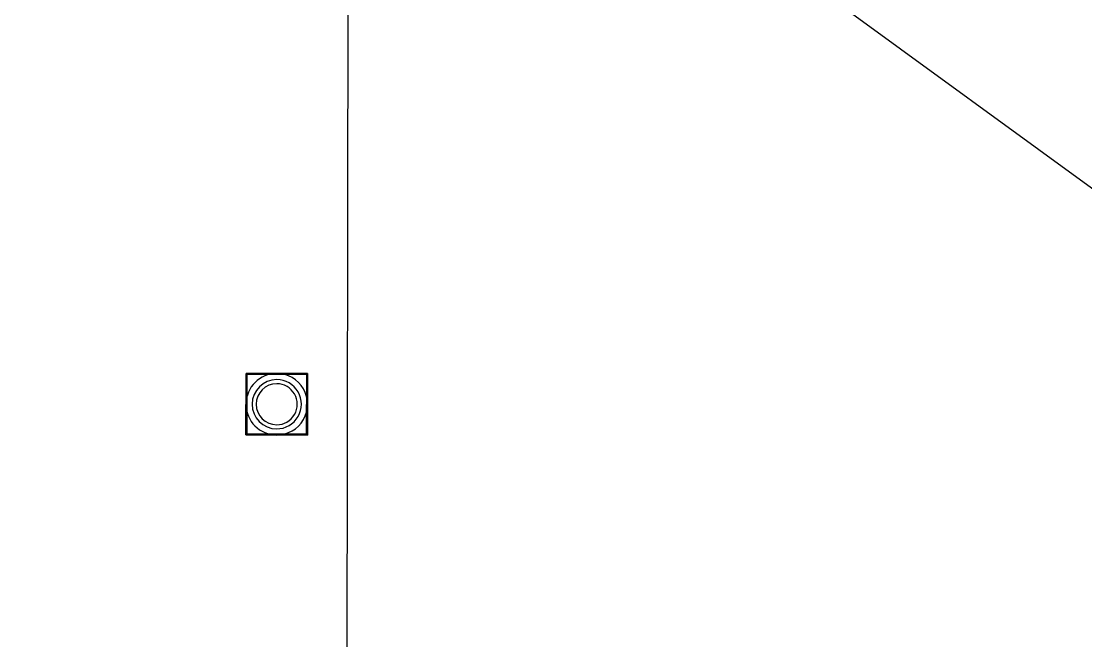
# Model space of a CAD drawing. Header units: millimetres. Extents: x 400382 to 401500, y 4543975 to 4544133.
# Drawn here: x 400850.84 to 400853.436, y 4544068.61 to 4544070.119 of the extents above; entities that cross this region are included whole.
import ezdxf

# ---------------------------------------------------------------- set-up
doc = ezdxf.new("R2010")
doc.units = ezdxf.units.MM
doc.linetypes.add('AKS', pattern=[3, 2.5, -0.25, 0, -0.25])
for name, color, linetype in [('aks prota', 2, 'AKS'), ('kiriş prota', 6, 'Continuous'), ('kolon tarama prota', 252, 'Continuous'), ('merdiven prota', 2, 'Continuous')]:
    doc.layers.add(name, color=color, linetype=linetype)

# ---------------------------------------------------------------- blocks, each defined once
blk = doc.blocks.new('17.60 mekanik')
at = {"layer": 'kolon tarama prota'}
for p, q in [((144206.73, 61314.79), (144191.73, 61314.79)), ((144191.73, 61314.79), (144191.73, 61299.79)), ((144191.73, 61299.79), (144191.73, 61314.79)), ((144191.73, 61314.79), (144206.73, 61314.79)), ((144191.73, 61314.79), (144191.73, 61314.79)), ((144191.83, 61299.89), (144191.83, 61314.69)), ((144191.83, 61314.69), (144206.63, 61314.69)), ((144206.63, 61314.69), (144191.83, 61314.69)), ((144191.83, 61314.69), (144191.83, 61299.89)), ((144191.83, 61314.69), (144191.83, 61314.69)), ((144206.53, 61314.59), (144191.93, 61314.59)), ((144191.93, 61314.59), (144191.93, 61299.99)), ((144191.93, 61299.99), (144191.93, 61314.59)), ((144191.93, 61314.59), (144206.53, 61314.59)), ((144191.93, 61314.59), (144191.93, 61314.59)), ((144206.53, 61299.99), (144206.53, 61314.59)), ((144206.53, 61314.59), (144206.53, 61299.99)), ((144206.53, 61314.59), (144206.53, 61314.59)), ((144206.63, 61314.69), (144206.63, 61299.89)), ((144206.63, 61299.89), (144206.63, 61314.69)), ((144206.63, 61314.69), (144206.63, 61314.69)), ((144206.73, 61299.79), (144206.73, 61314.79)), ((144206.73, 61314.79), (144206.73, 61299.79)), ((144206.73, 61314.79), (144206.73, 61314.79)), ((144191.73, 61299.79), (144206.73, 61299.79)), ((144206.73, 61299.79), (144191.73, 61299.79)), ((144191.73, 61299.79), (144191.73, 61299.79)), ((144206.63, 61299.89), (144191.83, 61299.89)), ((144191.83, 61299.89), (144206.63, 61299.89)), ((144191.83, 61299.89), (144191.83, 61299.89)), ((144191.93, 61299.99), (144206.53, 61299.99)), ((144206.53, 61299.99), (144191.93, 61299.99)), ((144191.93, 61299.99), (144191.93, 61299.99)), ((144206.53, 61299.99), (144206.53, 61299.99)), ((144206.63, 61299.89), (144206.63, 61299.89)), ((144206.73, 61299.79), (144206.73, 61299.79))]:
    blk.add_line(p, q, dxfattribs=at)
for radius, start, end in [(7.5, 90, 270), (7.5, 90, 270), (7.5, 270, 90), (7.5, 270, 90), (6, 90, 270), (6, 90, 270), (5, 90, 270), (5, 90, 270), (6, 270, 90), (6, 270, 90), (5, 270, 90), (5, 270, 90)]:
    blk.add_arc((144199.23, 61307.29), radius, start, end, dxfattribs=at)

msp = doc.modelspace()

# ---------------------------------------------------------------- linework, layer by layer
at = {"layer": 'aks prota', "ltscale": 10}
msp.add_line((400851.6263, 4544061.5648), (400851.6699, 4544096.447), dxfattribs=at)
at = {"layer": 'kiriş prota'}
msp.add_line((400857.6288, 4544066.6683), (400845.4589, 4544075.5335), dxfattribs=at)

# ---------------------------------------------------------------- block references
at = {"layer": 'merdiven prota', "xscale": 0.01, "yscale": 0.01, "zscale": 0.01, "rotation": 359.9284577011093}
msp.add_blockref('17.60 mekanik', (399408.7062, 4543457.9141), dxfattribs=at)

doc.saveas('drawing.dxf')
